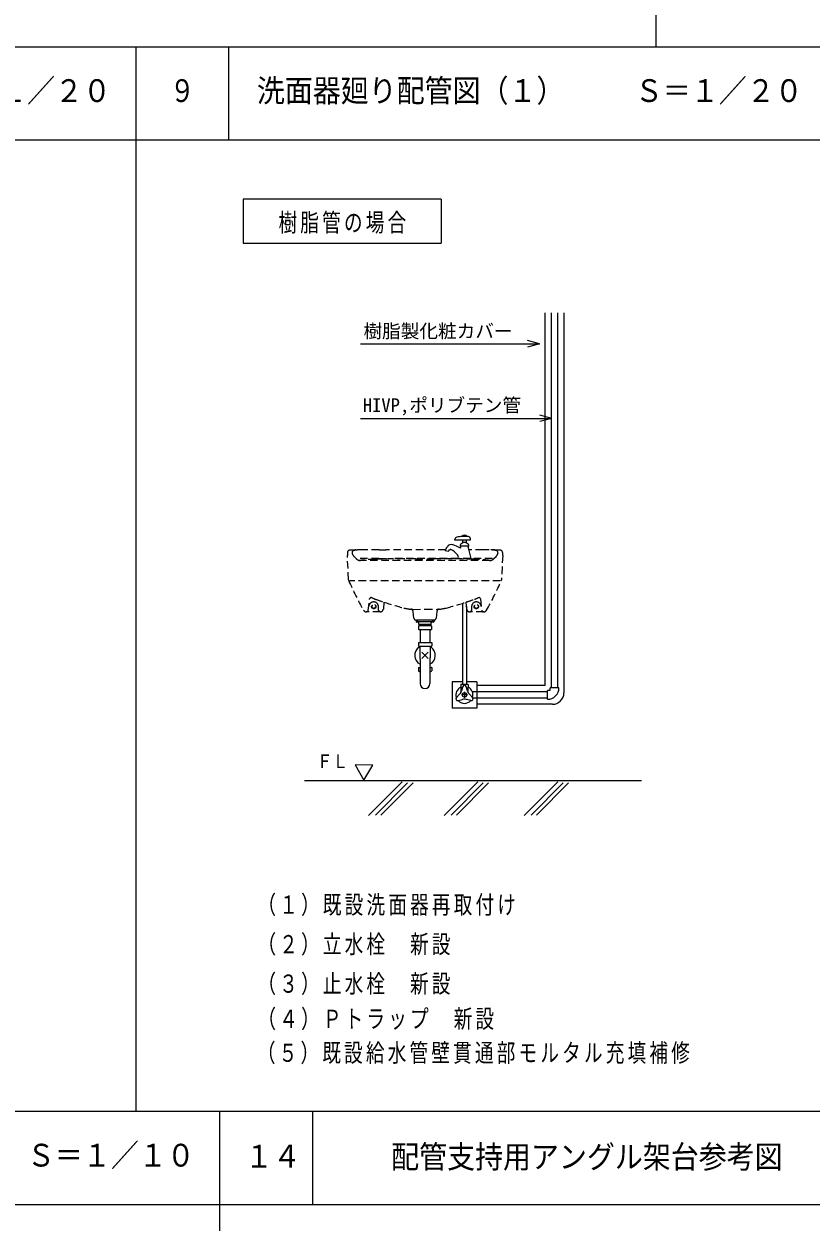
# Model space of a CAD drawing. Units: millimetres on the paper, enlarged 30 times, with parts at other scales. Extents: x -12081 to 11949, y -8439 to 8181.
# Drawn here: x -2197 to 1604, y -2811 to 2976 of the extents above; entities that cross this region are included whole.
import ezdxf
from ezdxf.enums import TextEntityAlignment as Align

# ---------------------------------------------------------------- set-up
doc = ezdxf.new("R2010")
doc.units = ezdxf.units.MM
doc.header["$LTSCALE"] = 30
doc.linetypes.add('DASHED1', pattern=[1.8, 1.2, -0.6])
doc.layers.add('0-0_0', color=7, linetype='Continuous')
for name, color, linetype, lineweight in [('2-0', 7, 'Continuous', 9), ('7-0', 3, 'Continuous', 9), ('F-2', 5, 'Continuous', 9)]:
    doc.layers.add(name, color=color, linetype=linetype, lineweight=lineweight)
doc.styles.add('ＭＳ ゴシック', font='')
doc.styles.get('ＭＳ ゴシック').set_extended_font_data('MS Gothic')

msp = doc.modelspace()

# ---------------------------------------------------------------- linework, layer by layer
at = {"layer": '2-0'}
for p, q in [((-1252.46, -2276.21), (-1252.46, -7707.41)), ((-802.46, -2726.21), (-802.46, -2276.21))]:
    msp.add_line(p, q, dxfattribs=at)
at = {"layer": '7-0', "color": 7}
for p, q in [((-1137.59, 2128.61), (-1137.59, 1916.94)), ((-182.53, 2128.61), (-1137.59, 2128.61)), ((-182.53, 2128.61), (-182.53, 1916.94)), ((-1137.59, 1916.94), (-182.53, 1916.94)), ((-572.11, 1430.73), (292.05, 1430.73)), ((-572.11, 1070.73), (350.85, 1070.73)), ((-289.12, -33.84), (-290.04, -32.93)), ((-230.96, -33.84), (-230.04, -32.93)), ((-841.82, -678.66), (784.81, -678.66)), ((-370.57, -685.46), (-532.45, -847.35)), ((-344.31, -689.84), (-499.63, -845.16)), ((-318.06, -689.84), (-473.38, -845.16)), ((-5.43, -685.46), (-167.31, -847.35)), ((20.82, -689.84), (-134.5, -845.16)), ((47.07, -689.84), (-108.25, -845.16)), ((381.08, -685.46), (219.2, -847.35)), ((407.33, -689.84), (252.01, -845.16)), ((433.58, -689.84), (278.27, -845.16))]:
    msp.add_line(p, q, dxfattribs=at)
at = {"layer": '7-0'}
for p, q in [((320.85, -220.3), (320.85, 1580.04)), ((350.85, -231.1), (350.85, 1580.04)), ((380.85, 1580.4), (381.34, 1580.89)), ((380.85, -231.1), (380.85, 1580.04)), ((410.85, 1580.89), (410.85, -255.05)), ((-116.04, 482.98), (-115.45, 487.49)), ((-41.79, 482.98), (-116.04, 482.98)), ((-87, 464.53), (-78.16, 470.6)), ((-57.54, 500.23), (-81.54, 500.23)), ((-80.04, 503.97), (-78.16, 504.84)), ((-80.04, 503.97), (-80.04, 500.23)), ((-62.04, 470.6), (-78.16, 470.6)), ((-77.04, 470.6), (-77.04, 482.98)), ((-60.92, 470.6), (-52.07, 464.52)), ((-60.91, 504.84), (-59.04, 503.97)), ((-59.04, 503.97), (-59.04, 500.23)), ((-42.17, 491.72), (-41.79, 482.98)), ((-162.8, 433.02), (-152.96, 450.05)), ((-162.8, 433.02), (-145.95, 429.13)), ((-145.95, 429.13), (-142.52, 435.06)), ((-132.74, 436.1), (-141.69, 436.1)), ((-50.42, 452.6), (-88.67, 452.6)), ((-87.54, 448.57), (-87.54, 452.6)), ((-51.54, 448.29), (-51.54, 452.6)), ((-51.16, 444.95), (-39.54, 394.1)), ((-99.22, 395.49), (-99.54, 394.1)), ((-79.07, 177.44), (-79.07, -213.54)), ((-60.01, 162.87), (-60.01, -213.54)), ((11.76, 162.39), (11.73, 162.61)), ((-293.29, 95.6), (-303.54, 89.6)), ((-303.54, 89.6), (-303.54, 88.1)), ((-216.54, 88.1), (-303.54, 88.1)), ((-218.27, 95.6), (-301.82, 95.6)), ((-300.54, 86.6), (-300.54, 88.1)), ((-292.18, 85.85), (-299.79, 85.85)), ((-289.66, 68.26), (-290.79, 67.16)), ((-290.79, 67.16), (-290.79, 51.37)), ((-290.04, 75.35), (-290.04, 83.6)), ((-230.04, 75.35), (-290.04, 75.35)), ((-230.42, 68.26), (-289.66, 68.26)), ((-288.54, 75.35), (-288.54, 68.26)), ((-231.54, 75.35), (-231.54, 68.26)), ((-230.42, 68.26), (-229.28, 67.15)), ((-230.04, 75.35), (-230.04, 83.6)), ((-229.28, 67.15), (-229.29, 51.37)), ((-220.29, 85.85), (-227.79, 85.85)), ((-216.54, 89.6), (-226.79, 95.6)), ((-219.54, 88.1), (-219.54, 86.6)), ((-216.54, 89.6), (-216.54, 88.1)), ((-289.66, 50.27), (-290.79, 51.37)), ((-289.66, 50.27), (-230.42, 50.27)), ((-283.85, 50.27), (-283.85, -11.65)), ((-236.23, 50.27), (-236.23, -11.65)), ((-230.42, 50.27), (-229.29, 51.37)), ((-292.29, -12.76), (-292.29, -28.54)), ((-291.16, -11.65), (-228.91, -11.65)), ((-291.16, -29.65), (-228.91, -29.65)), ((-290.04, -29.65), (-290.04, -32.93)), ((-288.52, -34.45), (-289.12, -33.84)), ((-285.24, -34.45), (-288.52, -34.45)), ((-285.24, -34.45), (-285.24, -86.65)), ((-234.84, -34.45), (-234.84, -86.65)), ((-234.84, -34.45), (-231.56, -34.45)), ((-231.56, -34.45), (-230.96, -33.84)), ((-230.04, -29.65), (-230.04, -32.93)), ((-227.79, -12.76), (-227.79, -28.54)), ((-283.85, -91.75), (-283.85, -150.1)), ((-245.04, -58.9), (-275.04, -88.9)), ((-245.04, -88.9), (-275.04, -58.9)), ((-236.23, -91.75), (-236.23, -150.1)), ((-292.29, -133.21), (-292.29, -148.99)), ((-291.16, -132.1), (-283.85, -132.1)), ((-291.16, -150.1), (-283.85, -150.1)), ((-289.87, -150.1), (-288.52, -151.45)), ((-288.52, -151.45), (-283.85, -151.45)), ((-283.85, -151.45), (-283.85, -210.4)), ((-236.23, -132.1), (-228.91, -132.1)), ((-236.23, -150.1), (-228.91, -150.1)), ((-236.23, -151.45), (-236.23, -210.4)), ((-236.23, -151.45), (-231.56, -151.45)), ((-231.56, -151.45), (-230.2, -150.1)), ((-227.79, -133.21), (-227.79, -148.99)), ((-79.07, -202.3), (-129.6, -202.3)), ((-129.6, -202.3), (-129.6, -328.3)), ((-86.79, -214.85), (-86.79, -230.24)), ((-86.04, -213.54), (-53.04, -213.54)), ((-78.2, -224.89), (-84.12, -245.81)), ((-54.96, -245.81), (-60.88, -224.89)), ((-9.48, -202.3), (-60.01, -202.3)), ((-52.29, -214.85), (-52.29, -230.24)), ((320.85, -220.3), (-9.48, -220.3)), ((344.85, -244.3), (344.85, -231.1)), ((386.85, -231.1), (344.85, -231.1)), ((-108.47, -277.32), (-93.32, -261.74)), ((-99.81, -292.32), (-78.74, -286.99)), ((-80.08, -231.54), (-86.04, -231.54)), ((-85.26, -239.47), (-85.26, -231.54)), ((-54.54, -264.84), (-84.54, -264.84)), ((-69.54, -249.85), (-69.54, -279.85)), ((-39.27, -292.32), (-60.35, -286.99)), ((-59, -231.54), (-53.04, -231.54)), ((-53.82, -231.54), (-53.82, -239.47)), ((-30.61, -277.32), (-45.76, -261.74)), ((331.65, -250.3), (-30.94, -250.3)), ((331.65, -280.3), (-28.69, -280.3)), ((331.65, -286.3), (331.65, -244.3)), ((344.85, -244.3), (331.65, -244.3)), ((-9.48, -328.3), (-129.6, -328.3)), ((355.6, -310.3), (-9.48, -310.3))]:
    msp.add_line(p, q, dxfattribs=at)
at = {"layer": '7-0', "color": 4}
for p, q in [((292.05, 1430.73), (234.09, 1446.25)), ((292.05, 1430.73), (234.09, 1415.2)), ((352.05, 1070.73), (294.09, 1086.25)), ((352.05, 1070.73), (294.09, 1055.2))]:
    msp.add_line(p, q, dxfattribs=at)
at = {"layer": '7-0', "linetype": 'DASHED1'}
for p, q in [((-635.04, 421.79), (-635.04, 408.54)), ((-629.3, 291.38), (-635.04, 408.54)), ((-482.31, 436.1), (-540.22, 436.1)), ((-482.31, 436.1), (-449.63, 436.1)), ((-161.02, 436.1), (-449.63, 436.1)), ((20.14, 436.1), (-49.14, 436.1)), ((114.96, 408.51), (109.22, 291.38)), ((114.96, 408.51), (114.96, 421.79)), ((-602.98, 403.51), (-593.1, 393.03)), ((-483.12, 394.1), (-585.54, 394.1)), ((51.19, 383.6), (-571.27, 383.6)), ((-483.12, 394.1), (-421.29, 394.1)), ((-99.54, 394.1), (-421.29, 394.1)), ((-305.98, 392.58), (-214.1, 392.58)), ((-39.54, 394.1), (-99.54, 394.1)), ((65.46, 394.1), (-69.54, 394.1)), ((73.02, 393.03), (82.9, 403.51)), ((102.96, 286.1), (-623.04, 286.1)), ((-534.06, 142.76), (-527.77, 198.4)), ((-458.2, 183), (-461.28, 149.72)), ((-58.8, 149.72), (-61.88, 183)), ((7.69, 198.4), (13.98, 142.76)), ((-476.22, 136.1), (-543.84, 136.1)), ((-483.95, 143.17), (-485.08, 162.89)), ((-318.29, 148.26), (-260.04, 148.86)), ((-313.74, 106.26), (-317.35, 138.3)), ((-260.04, 148.86), (-201.79, 148.26)), ((-202.73, 138.3), (-206.34, 106.26)), ((23.76, 136.1), (-43.87, 136.1)), ((-35, 162.89), (-36.14, 143.17))]:
    msp.add_line(p, q, dxfattribs=at)
at = {"layer": '7-0'}
for points in [[(-62.04, 482.98), (-62.04, 470.6), (-60.92, 470.6)], [(-9.48, -202.3), (-9.48, -264.98), (-9.48, -328.3)]]:
    msp.add_lwpolyline(points, dxfattribs=at)
at = {"layer": '7-0', "color": 7}
msp.add_lwpolyline([(-511.62, -603.7), (-596.85, -602.29), (-555.45, -676.81)], close=True, dxfattribs=at)
at = {"layer": '7-0', "linetype": 'DASHED1'}
for centre, radius in [((-507.54, 161.6), 10.5), ((-507.54, 161.6), 8.7), ((-12.54, 161.6), 10.5), ((-12.54, 161.6), 8.7)]:
    msp.add_circle(centre, radius, dxfattribs=at)
at = {"layer": '7-0'}
msp.add_circle((-69.54, -264.84), 10.5, dxfattribs=at)
for centre, radius, start, end in [((-104.3, 486.03), 11.25, 100.88696, 172.578), ((-69.54, 305.39), 195.21, 93.52434, 100.89046), ((-82.38, 457.8), 8.16, 124.47275, 219.63478), ((-69.54, 468.35), 37.5, 76.69508, 103.29236), ((-69.54, 305.39), 195.21, 84.12779, 86.47565), ((-56.7, 457.8), 8.16, 320.36856, 55.46309), ((-50.41, 491.36), 8.25, 2.4895, 84.12459), ((-133.48, 438.8), 22.5, 71.65298, 150.00006), ((-137.46, 431.85), 6, 61.7782, 147.6192), ((-184.27, 344.61), 105, 39.11899, 61.78236), ((-197.21, 246.59), 225, 61.29285, 71.65453), ((-116.77, 399.5), 18, 347.12108, 39.11884), ((-95.04, 448.57), 7.5, 321.87399, 0), ((-36.54, 448.29), 15, 180, 192.88412), ((-614.32, 292.12), 15, 182.80963, 203.51604), ((94.24, 292.12), 15, 336.47641, 357.19035), ((0.23, 197.56), 7.5, 6.45299, 113.47736), ((-541.51, 143.6), 7.5, 270.002, 353.54791), ((-476.46, 143.6), 7.5, 183.2919, 269.99852), ((-299.79, 86.6), 0.75, 180.19492, 270.03426), ((-292.29, 83.6), 2.25, 359.93507, 87.27191), ((-227.79, 83.6), 2.25, 90, 180), ((-260.04, -73.9), 49.5, 125.98096, 241.24532), ((-260.04, -73.9), 49.5, 298.75467, 54.01917), ((-288.35, -91.75), 4.5, 0, 30.4115), ((-240.39, -86.65), 5.55, 329.53445, 0), ((-283.41, -141.1), 11.88, 130.75256, 138.37337), ((-283.41, -141.1), 11.88, 221.62717, 229.24742), ((-236.67, -141.1), 11.88, 41.62662, 49.24695), ((-236.67, -141.1), 11.88, 310.75209, 318.37282), ((-260.04, -210.4), 23.81, 180, 0), ((-69.54, -264.84), 41.25, 114.71992, 198.05952), ((-71.92, -222.55), 16.74, 147.47797, 152.62263), ((-71.92, -222.55), 16.74, 207.37689, 212.52072), ((-69.54, -227.35), 9, 15.80504, 164.19495), ((-67.16, -222.55), 16.74, 27.37758, 32.52174), ((-67.16, -222.55), 16.74, 327.47954, 332.62286), ((-69.54, -264.84), 41.25, 341.94009, 65.28006), ((331.65, -231.1), 55.2, 270, 0), ((-102.02, -283.6), 9, 135.80692, 284.1935), ((-120.2, -235.6), 37.5, 315.80511, 344.19124), ((-152.76, -239.47), 67.5, 349.4487, 0), ((-69.54, -323.35), 37.5, 75.80557, 104.19463), ((-18.88, -235.6), 37.5, 195.80559, 224.19894), ((13.67, -239.47), 67.5, 180, 190.55133), ((-37.06, -283.6), 9, 255.80464, 44.1944), ((355.6, -255.05), 55.2, 270, 0), ((-69.54, -264.84), 41.25, 221.94055, 318.05978)]:
    msp.add_arc(centre, radius, start, end, dxfattribs=at)
at = {"layer": '7-0', "linetype": 'DASHED1'}
for centre, radius, start, end in [((-623.04, 421.8), 12, 93.19739, 180.00166), ((-540.22, -1063.9), 1500, 89.99977, 93.19049), ((-601.07, 421.23), 11.47, 100.25534, 203.06471), ((-570.22, 434.36), 45, 203.06293, 223.29163), ((-563.09, 211.1), 225, 93.68057, 100.24635), ((20.14, -1063.9), 1500, 86.80949, 90.00021), ((43.01, 211.1), 225, 79.75398, 86.31941), ((50.14, 434.36), 45, 316.70836, 336.93706), ((80.99, 421.23), 11.47, 336.93527, 79.75154), ((102.96, 421.8), 12, 359.99832, 86.8026), ((-571.27, 413.6), 30, 223.29472, 270.00061), ((-479.03, -359.68), 750, 91.48351, 97.44273), ((-304.32, -7107.42), 7500, 90.00003, 91.48309), ((-215.76, -7107.42), 7500, 88.51689, 90.00003), ((-41.06, -359.68), 750, 82.55742, 88.51648), ((51.19, 413.6), 30, 269.99937, 316.70526), ((747.38, 884.57), 1500, 203.51318, 209.59848), ((-1267.46, 884.57), 1500, 330.40143, 336.48672), ((-507.54, 159.65), 24.46, 89.9995, 173.04247), ((-520.32, 197.56), 7.5, 66.52263, 173.547), ((-391.82, 493.36), 315, 246.52057, 250.02411), ((-507.54, 161.6), 22.5, 3.28224, 89.99922), ((12.69, 1607.18), 1500, 250.03691, 251.70409), ((12.69, 1607.18), 1500, 251.70409, 255.53804), ((-532.76, 1607.18), 1500, 284.46191, 288.2959), ((-532.76, 1607.18), 1500, 288.2959, 289.96307), ((-12.54, 161.6), 22.5, 90, 176.71698), ((-128.25, 493.36), 315, 289.97588, 293.47942), ((-12.54, 159.65), 24.46, 6.95752, 90.00049), ((-543.84, 151.1), 15, 209.59842, 270.00346), ((-476.22, 151.1), 15, 270.00156, 354.71686), ((-309.57, 358.08), 210, 255.56458, 264.90755), ((-309.57, 358.08), 210, 264.90755, 267.61923), ((-329.27, 136.95), 12, 6.4241, 84.91035), ((-190.81, 136.95), 12, 95.09238, 173.57588), ((-210.51, 358.08), 210, 272.38075, 275.09227), ((-210.51, 358.08), 210, 275.09227, 284.43523), ((-43.86, 151.1), 15, 185.28313, 269.99843), ((-43.62, 143.6), 7.5, 269.99852, 356.70808), ((21.43, 143.6), 7.5, 186.45207, 269.99799), ((23.76, 151.1), 15, 269.99652, 330.39375), ((-301.82, 107.6), 12, 186.43167, 270.00133), ((-218.27, 107.6), 12, 269.99866, 353.56831)]:
    msp.add_arc(centre, radius, start, end, dxfattribs=at)
at = {"layer": '7-0', "color": 7}
for centre, radius, start, end in [((-220.29, 86.6), 0.753, 270.03426, 359.8053), ((-283.41, -20.65), 11.88, 130.75256, 138.3739), ((-283.41, -20.65), 11.88, 221.6277, 229.24742), ((-236.67, -20.65), 11.88, 41.62608, 49.24742), ((-236.67, -20.65), 11.88, 310.75256, 318.37228), ((-279.69, -86.65), 5.55, 180, 210.50935), ((-231.73, -91.75), 4.5, 149.53638, 180)]:
    msp.add_arc(centre, radius, start, end, dxfattribs=at)
at = {"layer": 'F-2', "color": 7}
for p, q in [((855.4, 8180.6), (855.4, 2865.73)), ((-12080.75, 2865.73), (11949.25, 2865.73)), ((-12080.75, 2865.73), (11739.96, 2865.73)), ((-1657.21, 2865.73), (-1657.21, -2276.21)), ((-1207.21, 2415.73), (-1207.21, 2865.73)), ((-12080.75, 2415.73), (11949.25, 2415.73)), ((-12080.75, -2276.21), (11949.25, -2276.21)), ((-12080.75, -2726.21), (11949.25, -2726.21))]:
    msp.add_line(p, q, dxfattribs=at)

# ---------------------------------------------------------------- texts
at = {"layer": '0-0_0', "style": 'ＭＳ ゴシック'}
for s, width, p in [('Ｓ＝１／２０\u3000', 0.9, (-2587.21, 2565.73)), ('Ｓ＝１／２０\u3000', 0.9, (753.82, 2565.73)), ('９', 0.8, (-1492.21, 2565.73)), ('Ｓ＝１／１０\u3000', 0.9, (-2182.46, -2576.21)), ('配管支持用アングル架台参考図', 0.9, (-423.56, -2583.84))]:
    msp.add_text(s, height=110, dxfattribs=dict(at, width=width)).set_placement(p, align=Align.BOTTOM_LEFT)
at = {"layer": '2-0', "style": 'ＭＳ ゴシック', "width": 0.9}
for s, p in [('\u3000洗面器廻り配管図（１）', (-1207.21, 2565.73)), ('１４', (-1129.64, -2581.09))]:
    msp.add_text(s, height=110, dxfattribs=at).set_placement(p, align=Align.BOTTOM_LEFT)
at = {"layer": '7-0', "color": 7, "style": 'ＭＳ ゴシック'}
for s, p in [('樹脂製化粧カバー', (-557.23, 1439.56)), ('HIVP,ポリブテン管', (-560.76, 1081.65))]:
    msp.add_text(s, height=65.98, dxfattribs=at).set_placement(p, align=Align.BOTTOM_LEFT)
at = {"layer": '7-0', "color": 7, "style": 'ＭＳ ゴシック', "width": 0.85}
msp.add_text('ＦＬ', height=65.98, dxfattribs=at).set_placement((-783.38, -638.17), align=Align.BOTTOM_LEFT)
at = {"layer": '7-0', "color": 7, "char_height": 87.98, "attachment_point": 7, "style": 'ＭＳ ゴシック'}
for s, insert in [('\\T1.17;\\W0.75;樹脂管の場合', (-967.56, 1962.78)), ('\\T1.17;\\W0.75;（１）既設洗面器再取付け', (-1069.44, -1333.61)), ('\\T1.17;\\W0.75;（２）立水栓\u3000新設', (-1069.44, -1524.41)), ('\\T1.17;\\W0.75;（３）止水栓\u3000新設', (-1069.44, -1715.21)), ('\\T1.17;\\W0.75;（４）Ｐトラップ\u3000新設', (-1069.44, -1884.81)), ('\\T1.17;\\W0.75;（５）既設給水管壁貫通部モルタル充填補修', (-1072.02, -2048.96))]:
    msp.add_mtext(s, dxfattribs=dict(at, insert=insert))

doc.saveas('drawing.dxf')
